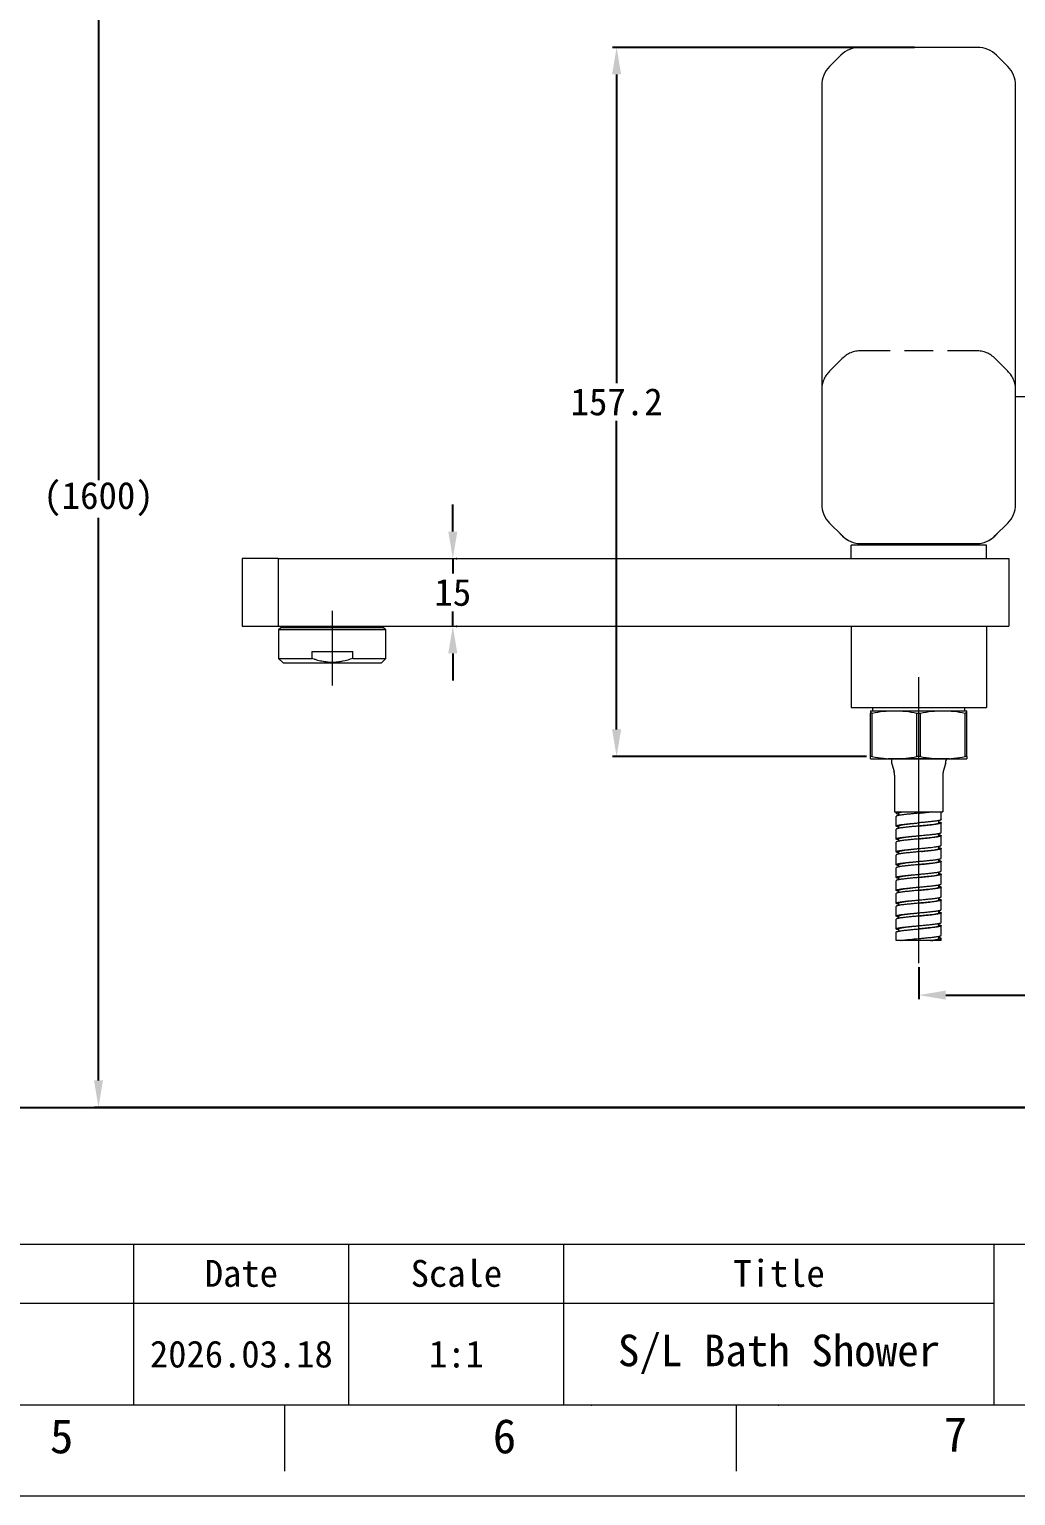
# Model space of a CAD drawing. Header units: millimetres. Extents: x 1891 to 3932, y -543 to 1323.
# Drawn here: x 3554.9 to 3773.5, y -542.6 to -217.5 of the extents above; entities that cross this region are included whole.
import ezdxf

# ---------------------------------------------------------------- set-up
doc = ezdxf.new("R2010")
doc.units = ezdxf.units.MM
doc.linetypes.add('CENTERX2', pattern=[101.6, 63.5, -12.7, 12.7, -12.7])
doc.linetypes.add('HIDDEN', pattern=[9.525, 6.35, -3.175])
for name, color, linetype, lineweight in [('CENTER', 1, 'CENTERX2', 15), ('DIM', 3, 'Continuous', 9), ('FORM', 7, 'Continuous', 13)]:
    doc.layers.add(name, color=color, linetype=linetype, lineweight=lineweight)
for name, color, linetype in [('HID', 8, 'HIDDEN'), ('TEXT', 2, 'Continuous'), ('벽', 2, 'Continuous')]:
    doc.layers.add(name, color=color, linetype=linetype)
doc.dimstyles.new('겸용-샤워욕조용1', dxfattribs={"dimscale": 0.6, "dimtxt": 10, "dimasz": 10, "dimexe": 1.5, "dimexo": 1.5, "dimgap": 2, "dimtad": 0, "dimtih": 1, "dimtoh": 1, "dimdec": 1, "dimdsep": 46, "dimtxsty": 'Standard', "dimcen": 2.5, "dimclrd": 5, "dimclre": 5, "dimclrt": 5, "dimadec": 1, "dimazin": 2, "dimtfac": 1, "dimtdec": 1, "dimtmove": 0, "dimatfit": 3, "dimfxl": 1.25, "dimarcsym": 0})

# ---------------------------------------------------------------- blocks, each defined once
blk = doc.blocks.new('*D61')
at = {"layer": 'Defpoints', "color": 0, "lineweight": 18, "transparency": 16777216}
for p in [(3805.17, -186.75), (3570.19, -456.53), (3805.17, -456.53)]:
    blk.add_point(p, dxfattribs=at)
at = {"layer": 'DIM', "color": 5, "lineweight": -2, "transparency": 16777216}
for p, q in [((3804.27, -186.75), (3569.29, -186.75)), ((3570.19, -192.75), (3570.19, -317.44)), ((3570.19, -450.53), (3570.19, -325.84)), ((3804.27, -456.53), (3569.29, -456.53))]:
    blk.add_line(p, q, dxfattribs=at)
at = {"layer": 'DIM', "color": 5, "lineweight": 18, "transparency": 16777216}
for points in [[(3569.19, -192.75), (3571.19, -192.75), (3570.19, -186.75)], [(3569.19, -450.53), (3571.19, -450.53), (3570.19, -456.53)]]:
    blk.add_solid(points, dxfattribs=at)
at = {"layer": 'DIM', "color": 5, "transparency": 16777216, "insert": (3570.19, -321.64), "char_height": 6, "attachment_point": 5}
blk.add_mtext('(1600)', dxfattribs=at)
blk = doc.blocks.new('*D62')
at = {"layer": 'Defpoints', "color": 0, "lineweight": 18, "transparency": 16777216}
for p in [(3752, -221.51), (3685.04, -378.73), (3741.31, -378.73)]:
    blk.add_point(p, dxfattribs=at)
at = {"layer": 'DIM', "color": 5, "lineweight": -2, "transparency": 16777216}
for p, q in [((3751.1, -221.51), (3684.14, -221.51)), ((3685.04, -227.51), (3685.04, -295.92)), ((3685.04, -372.73), (3685.04, -304.32)), ((3740.41, -378.73), (3684.14, -378.73))]:
    blk.add_line(p, q, dxfattribs=at)
at = {"layer": 'DIM', "color": 5, "lineweight": 18, "transparency": 16777216}
for points in [[(3684.04, -227.51), (3686.04, -227.51), (3685.04, -221.51)], [(3684.04, -372.73), (3686.04, -372.73), (3685.04, -378.73)]]:
    blk.add_solid(points, dxfattribs=at)
at = {"layer": 'DIM', "color": 5, "transparency": 16777216, "insert": (3685.04, -300.12), "char_height": 6, "attachment_point": 5}
blk.add_mtext('157.2', dxfattribs=at)
blk = doc.blocks.new('*D66')
at = {"layer": 'Defpoints', "color": 0, "lineweight": 18, "transparency": 16777216}
for p in [(3752, -424.51), (3848.25, -424.51), (3848.25, -431.62)]:
    blk.add_point(p, dxfattribs=at)
at = {"layer": 'DIM', "color": 5, "lineweight": -2, "transparency": 16777216}
for p, q in [((3752, -425.41), (3752, -432.52)), ((3848.25, -425.41), (3848.25, -432.52)), ((3758, -431.62), (3789.93, -431.62)), ((3842.25, -431.62), (3810.33, -431.62))]:
    blk.add_line(p, q, dxfattribs=at)
at = {"layer": 'DIM', "color": 5, "lineweight": 18, "transparency": 16777216}
for points in [[(3758, -430.62), (3758, -432.62), (3752, -431.62)], [(3842.25, -430.62), (3842.25, -432.62), (3848.25, -431.62)]]:
    blk.add_solid(points, dxfattribs=at)
at = {"layer": 'DIM', "color": 5, "transparency": 16777216, "insert": (3800.13, -431.62), "char_height": 6, "attachment_point": 5}
blk.add_mtext('96.3', dxfattribs=at)
blk = doc.blocks.new('*D67')
at = {"layer": 'Defpoints', "color": 0, "lineweight": 18, "transparency": 16777216}
for p in [(3648.61, -334.86), (3648.73, -334.86), (3648.61, -349.86)]:
    blk.add_point(p, dxfattribs=at)
at = {"layer": 'DIM', "color": 5, "lineweight": -2, "transparency": 16777216}
for p, q in [((3648.73, -328.86), (3648.73, -322.86)), ((3648.73, -334.86), (3648.73, -338.16)), ((3649.51, -334.86), (3649.63, -334.86)), ((3648.73, -349.86), (3648.73, -346.56)), ((3649.51, -349.86), (3649.63, -349.86)), ((3648.73, -355.86), (3648.73, -361.86))]:
    blk.add_line(p, q, dxfattribs=at)
at = {"layer": 'DIM', "color": 5, "lineweight": 18, "transparency": 16777216}
for points in [[(3647.73, -328.86), (3649.73, -328.86), (3648.73, -334.86)], [(3647.73, -355.86), (3649.73, -355.86), (3648.73, -349.86)]]:
    blk.add_solid(points, dxfattribs=at)
at = {"layer": 'DIM', "color": 5, "transparency": 16777216, "insert": (3648.73, -342.36), "char_height": 6, "attachment_point": 5}
blk.add_mtext('15', dxfattribs=at)

msp = doc.modelspace()

# ---------------------------------------------------------------- linework, layer by layer
at = {"linetype": 'Continuous', "lineweight": 18}
for p, q in [((3732.26, -225.75), (3734.74, -223.27)), ((3765.02, -221.51), (3738.99, -221.51)), ((3769.26, -223.27), (3771.74, -225.75)), ((3730.5, -229.99), (3730.5, -322.75)), ((3773.5, -322.75), (3773.5, -229.99)), ((3793.25, -299.01), (3773.5, -299.01)), ((3735.01, -329.75), (3732.26, -327)), ((3771.74, -327), (3768.99, -329.75)), ((3734.54, -329.28), (3734.81, -329.58)), ((3738.5, -331.46), (3738.5, -331.86)), ((3739.26, -331.51), (3764.75, -331.51)), ((3765.5, -331.86), (3765.5, -331.46)), ((3769.2, -329.58), (3769.46, -329.28)), ((3767, -331.86), (3737, -331.86)), ((3737, -334.86), (3737, -331.86)), ((3767, -334.86), (3767, -331.86)), ((3610, -334.86), (3602, -334.86)), ((3602, -334.86), (3602, -349.86)), ((3610, -334.86), (3755, -334.86)), ((3610, -334.86), (3610, -349.86)), ((3755, -334.86), (3772, -334.86)), ((3772, -334.86), (3772, -349.86)), ((3602, -349.86), (3610, -349.86)), ((3610, -349.86), (3755, -349.86)), ((3610.6, -350.16), (3610.1, -350.66)), ((3622, -350.66), (3610.1, -350.66)), ((3610.1, -350.66), (3610.1, -356.96)), ((3622, -350.16), (3610.6, -350.16)), ((3610.9, -349.86), (3610.9, -350.16)), ((3633.4, -350.16), (3622, -350.16)), ((3633.9, -350.66), (3622, -350.66)), ((3633.1, -350.16), (3633.1, -349.86)), ((3633.9, -350.66), (3633.4, -350.16)), ((3633.9, -356.96), (3633.9, -350.66)), ((3737, -349.86), (3737, -367.86)), ((3755, -349.86), (3772, -349.86)), ((3767, -349.86), (3767, -367.86)), ((3610.1, -356.96), (3611.1, -357.96)), ((3610.1, -356.96), (3617.46, -356.96)), ((3617.46, -355.46), (3617.46, -356.96)), ((3617.46, -355.46), (3622, -355.46)), ((3622, -355.46), (3626.54, -355.46)), ((3626.54, -356.96), (3626.54, -355.46)), ((3626.54, -356.96), (3633.9, -356.96)), ((3632.9, -357.96), (3633.9, -356.96)), ((3611.1, -357.96), (3622, -357.96)), ((3622, -357.96), (3632.9, -357.96)), ((3737, -367.86), (3767, -367.86)), ((3741.75, -367.86), (3741.75, -368.56)), ((3762.25, -368.56), (3762.25, -367.86))]:
    msp.add_line(p, q, dxfattribs=at)
at = {"linetype": 'Continuous', "lineweight": 13}
for p, q in [((3752, -331.51), (3752, -331.86)), ((3622, -350.16), (3622, -349.86)), ((3622, -350.16), (3622, -350.66)), ((3622, -357.86), (3622, -357.96)), ((3752, -368.56), (3752, -367.86))]:
    msp.add_line(p, q, dxfattribs=at)
at = {"lineweight": 20}
for p, q in [((3741.31, -368.56), (3762.69, -368.56)), ((3741.72, -369.08), (3741.31, -369.08)), ((3741.31, -378.73), (3741.31, -369.08)), ((3741.72, -378.73), (3741.72, -369.08)), ((3751.59, -369.08), (3752.41, -369.08)), ((3751.59, -378.73), (3751.59, -369.08)), ((3752.41, -378.73), (3752.41, -369.08)), ((3762.69, -369.08), (3762.28, -369.08)), ((3762.28, -378.73), (3762.28, -369.08)), ((3762.69, -378.73), (3762.69, -369.08)), ((3741.72, -378.73), (3741.31, -378.73)), ((3741.31, -379.25), (3746.66, -379.25)), ((3758.8, -379.25), (3745.2, -379.25)), ((3745.94, -379.25), (3745.94, -379.56)), ((3746.66, -379.25), (3757.34, -379.25)), ((3752.41, -378.73), (3751.59, -378.73)), ((3757.34, -379.25), (3762.69, -379.25)), ((3758.06, -379.25), (3758.06, -379.56)), ((3762.69, -378.73), (3762.28, -378.73)), ((3746.05, -380.35), (3746.55, -382.07)), ((3746.66, -382.86), (3746.66, -391.01)), ((3757.34, -382.86), (3757.34, -391.01)), ((3757.95, -380.35), (3757.45, -382.07)), ((3746.66, -391.01), (3757.34, -391.01)), ((3747.01, -391.29), (3747.01, -391.01)), ((3747.01, -394.14), (3747.01, -392.01)), ((3747.55, -391.29), (3747.55, -391.8)), ((3756.45, -393.43), (3756.45, -392.93)), ((3756.99, -392.72), (3756.99, -391.01)), ((3747.01, -396.99), (3747.01, -394.86)), ((3747.55, -394.14), (3747.55, -394.65)), ((3756.45, -396.28), (3756.45, -395.78)), ((3756.99, -395.57), (3756.99, -393.43)), ((3756.99, -398.42), (3756.99, -396.28)), ((3747.01, -399.84), (3747.01, -397.71)), ((3747.55, -396.99), (3747.55, -397.5)), ((3747.55, -399.84), (3747.55, -400.35)), ((3756.45, -399.13), (3756.45, -398.63)), ((3756.99, -401.27), (3756.99, -399.13)), ((3747.01, -402.69), (3747.01, -400.56)), ((3747.55, -402.69), (3747.55, -403.2)), ((3756.45, -401.98), (3756.45, -401.48)), ((3756.99, -404.12), (3756.99, -401.98)), ((3747.01, -405.54), (3747.01, -403.41)), ((3747.01, -408.39), (3747.01, -406.26)), ((3747.55, -405.54), (3747.55, -406.05)), ((3756.45, -404.83), (3756.45, -404.33)), ((3756.99, -406.97), (3756.99, -404.83)), ((3747.01, -411.24), (3747.01, -409.11)), ((3747.55, -408.39), (3747.55, -408.9)), ((3756.45, -407.68), (3756.45, -407.18)), ((3756.99, -409.82), (3756.99, -407.68)), ((3747.01, -414.09), (3747.01, -411.96)), ((3747.55, -411.24), (3747.55, -411.75)), ((3756.45, -410.53), (3756.45, -410.03)), ((3756.98, -410.5), (3756.99, -410.53)), ((3756.99, -412.67), (3756.99, -410.53)), ((3747.01, -416.94), (3747.01, -414.81)), ((3747.55, -414.09), (3747.55, -414.6)), ((3756.45, -413.38), (3756.45, -412.88)), ((3756.45, -416.23), (3756.45, -415.73)), ((3756.99, -415.52), (3756.99, -413.38)), ((3747.01, -419.51), (3747.01, -417.66)), ((3747.55, -416.94), (3747.55, -417.45)), ((3756.45, -419.08), (3756.45, -418.58)), ((3756.99, -418.37), (3756.99, -416.23)), ((3756.99, -419.51), (3756.99, -419.08)), ((3756.99, -419.51), (3747.01, -419.51))]:
    msp.add_line(p, q, dxfattribs=at)
at = {"linetype": 'Continuous', "lineweight": 18}
for centre, radius, start, end in [((3738.99, -227.51), 6, 90, 135), ((3765.02, -227.51), 6, 45, 90), ((3736.5, -229.99), 6, 135, 180), ((3767.5, -229.99), 6, 0, 45), ((3736.5, -322.75), 6, 180, 225), ((3767.5, -322.75), 6, 315, 0), ((3738.55, -326.26), 5, 221.5921, 242.4892), ((3739.26, -325.51), 6, 225, 270), ((3764.75, -325.51), 6, 270, 315), ((3765.46, -326.26), 5, 297.5108, 318.4079)]:
    msp.add_arc(centre, radius, start, end, dxfattribs=at)
at = {"lineweight": 20}
for centre, radius, start, end in [((3748.79, -379.56), 2.85, 180, 195.9454), ((3755.21, -379.56), 2.85, 344.0546, 360), ((3743.81, -382.86), 2.85, 0, 15.9454), ((3760.19, -382.86), 2.85, 164.0546, 180), ((3750.28, -385.03), 34.75, 277.1836, 277.7166)]:
    msp.add_arc(centre, radius, start, end, dxfattribs=at)
at = {"linetype": 'Continuous', "lineweight": 18}
for points, knots in [([(3622, -357.86), (3621.61, -357.86), (3621.22, -357.84), (3620.45, -357.76), (3620.07, -357.7), (3619.32, -357.54), (3618.94, -357.45), (3618.47, -357.31), (3618.38, -357.28), (3618.2, -357.22), (3618.1, -357.19), (3617.83, -357.1), (3617.64, -357.03), (3617.46, -356.96)], [0, 0, 0, 0, 0.25, 0.25, 0.5, 0.5, 0.75, 0.75, 0.8125, 0.8125, 0.875, 0.875, 1, 1, 1, 1]), ([(3626.54, -356.96), (3625.81, -357.24), (3625.07, -357.46), (3623.93, -357.7), (3623.55, -357.76), (3622.78, -357.84), (3622.39, -357.86), (3622, -357.86)], [0, 0, 0, 0, 0.5, 0.5, 0.75, 0.75, 1, 1, 1, 1])]:
    msp.add_open_spline(points, degree=3, knots=knots, dxfattribs=at)
at = {"lineweight": 20}
for points in [[(3741.31, -368.56), (3741.31, -368.56), (3741.31, -368.76), (3741.31, -369.08)], [(3741.72, -369.08), (3743.35, -368.76), (3745, -368.56), (3746.66, -368.56)], [(3746.66, -368.56), (3748.32, -368.56), (3749.96, -368.76), (3751.59, -369.08)], [(3752.41, -369.08), (3754.04, -368.76), (3755.69, -368.56), (3757.34, -368.56)], [(3757.34, -368.56), (3759, -368.56), (3760.65, -368.76), (3762.28, -369.08)], [(3762.69, -369.08), (3762.69, -368.76), (3762.69, -368.56), (3762.69, -368.56)], [(3741.31, -379.25), (3741.31, -379.25), (3741.31, -379.05), (3741.31, -378.73)], [(3741.72, -378.73), (3743.35, -379.05), (3745, -379.25), (3746.66, -379.25)], [(3746.66, -379.25), (3748.32, -379.25), (3749.96, -379.05), (3751.59, -378.73)], [(3752.41, -378.73), (3754.04, -379.05), (3755.69, -379.25), (3757.34, -379.25)], [(3757.34, -379.25), (3759, -379.25), (3760.65, -379.05), (3762.28, -378.73)], [(3762.69, -378.73), (3762.69, -379.05), (3762.69, -379.25), (3762.69, -379.25)]]:
    msp.add_open_spline(points, degree=3, dxfattribs=at)
for points, start_tangent, end_tangent in [([(3747.97, -391.01), (3747.56, -391.08), (3747.4, -391.11), (3747.26, -391.15), (3747.15, -391.19), (3747.08, -391.22), (3747.05, -391.24), (3747.03, -391.26), (3747.01, -391.29)], (-0.988329, -0.152335), (-0.000365, -1)), ([(3752, -391.29), (3751.03, -391.38), (3750.09, -391.47), (3749.23, -391.56), (3748.47, -391.65), (3748.15, -391.69), (3747.85, -391.74), (3747.6, -391.78), (3747.39, -391.83), (3747.23, -391.87), (3747.11, -391.92), (3747.07, -391.94), (3747.04, -391.96), (3747.01, -392.01)], (-0.99589, -0.090572), (-0.000306, -1)), ([(3747.01, -391.29), (3747.05, -391.34), (3747.09, -391.37), (3747.14, -391.4), (3747.22, -391.42), (3747.31, -391.45), (3747.53, -391.5)], (-0.000365, -1), (0.979671, -0.200612)), ([(3747.55, -391.29), (3747.6, -391.22), (3747.67, -391.19), (3747.77, -391.15), (3747.89, -391.11), (3748.04, -391.08), (3748.41, -391.01)], (0.000261, 1), (0.985424, 0.170114)), ([(3754.94, -391.01), (3753.55, -391.15), (3752, -391.29)], (-0.993715, -0.111936), (-0.99589, -0.090572)), ([(3752, -391.29), (3753.38, -391.15), (3754.63, -391.01)], (0.994852, 0.101335), (0.992135, 0.125169)), ([(3756.99, -392.72), (3756.96, -392.76), (3756.93, -392.78), (3756.89, -392.81), (3756.77, -392.85), (3756.61, -392.9), (3756.4, -392.94), (3756.15, -392.98), (3755.86, -393.03), (3755.53, -393.07), (3754.77, -393.16), (3753.91, -393.25), (3752.97, -393.34), (3752, -393.43)], (0.000193, -1), (-0.99589, -0.090572)), ([(3756.47, -393.22), (3756.69, -393.27), (3756.78, -393.3), (3756.86, -393.33), (3756.91, -393.35), (3756.96, -393.38), (3756.99, -393.43)], (0.979769, -0.200132), (-0.000075, -1)), ([(3747.01, -394.14), (3747.04, -394.1), (3747.07, -394.08), (3747.11, -394.05), (3747.23, -394.01), (3747.39, -393.96), (3747.6, -393.92), (3747.85, -393.88), (3748.15, -393.83), (3748.47, -393.79), (3749.23, -393.7), (3750.09, -393.61), (3751.03, -393.52), (3752, -393.43)], (-0.000001, 1), (0.99589, 0.090572)), ([(3747.53, -394.35), (3747.31, -394.3), (3747.22, -394.27), (3747.15, -394.25), (3747.09, -394.22), (3747.05, -394.2), (3747.01, -394.14)], (-0.979775, 0.200102), (-0.000001, 1)), ([(3752, -394.14), (3751.03, -394.23), (3750.09, -394.32), (3749.23, -394.41), (3748.47, -394.5), (3748.15, -394.54), (3747.85, -394.59), (3747.6, -394.63), (3747.39, -394.68), (3747.23, -394.72), (3747.11, -394.77), (3747.07, -394.79), (3747.04, -394.81), (3747.01, -394.86)], (-0.99589, -0.090572), (0.000001, -1)), ([(3747.01, -396.99), (3747.04, -396.95), (3747.07, -396.93), (3747.11, -396.9), (3747.23, -396.86), (3747.39, -396.81), (3747.6, -396.77), (3747.85, -396.73), (3748.15, -396.68), (3748.47, -396.64), (3749.23, -396.55), (3750.09, -396.46), (3751.03, -396.37), (3752, -396.28)], (-0.000001, 1), (0.99589, 0.090572)), ([(3747.55, -394.14), (3747.57, -394.1), (3747.6, -394.08), (3747.63, -394.05), (3747.74, -394.01), (3747.89, -393.96), (3748.07, -393.92), (3748.3, -393.88), (3748.56, -393.83), (3748.85, -393.79), (3749.53, -393.7), (3750.3, -393.61), (3751.13, -393.52), (3752, -393.43)], (-0.000264, 1), (0.994852, 0.101335)), ([(3747.55, -396.99), (3747.57, -396.95), (3747.6, -396.93), (3747.63, -396.9), (3747.74, -396.86), (3747.89, -396.81), (3748.07, -396.77), (3748.3, -396.73), (3748.56, -396.68), (3748.85, -396.64), (3749.53, -396.55), (3750.3, -396.46), (3751.13, -396.37), (3752, -396.28)], (0.000008, 1), (0.994852, 0.101335)), ([(3756.99, -393.43), (3756.96, -393.47), (3756.93, -393.5), (3756.89, -393.52), (3756.77, -393.56), (3756.61, -393.61), (3756.4, -393.65), (3756.15, -393.7), (3755.86, -393.74), (3755.53, -393.79), (3754.77, -393.88), (3753.91, -393.96), (3752.97, -394.05), (3752, -394.14)], (-0.000075, -1), (-0.99589, -0.090572)), ([(3752, -394.14), (3752.87, -394.05), (3753.7, -393.96), (3754.47, -393.88), (3755.15, -393.79), (3755.44, -393.74), (3755.7, -393.7), (3755.93, -393.65), (3756.11, -393.61), (3756.26, -393.56), (3756.37, -393.52), (3756.41, -393.5), (3756.43, -393.47), (3756.45, -393.43)], (0.994852, 0.101335), (-0.000192, 1)), ([(3752, -396.28), (3752.97, -396.19), (3753.91, -396.1), (3754.77, -396.01), (3755.53, -395.92), (3755.86, -395.88), (3756.15, -395.83), (3756.4, -395.79), (3756.61, -395.75), (3756.77, -395.7), (3756.89, -395.66), (3756.93, -395.63), (3756.96, -395.61), (3756.99, -395.57)], (0.99589, 0.090572), (0.000628, 1)), ([(3756.99, -396.28), (3756.96, -396.32), (3756.93, -396.35), (3756.89, -396.37), (3756.77, -396.41), (3756.61, -396.46), (3756.4, -396.5), (3756.15, -396.55), (3755.86, -396.59), (3755.53, -396.64), (3754.77, -396.73), (3753.91, -396.81), (3752.97, -396.9), (3752, -396.99)], (-0.000628, -1), (-0.99589, -0.090572)), ([(3752, -396.99), (3752.87, -396.9), (3753.7, -396.81), (3754.47, -396.73), (3755.15, -396.64), (3755.44, -396.59), (3755.7, -396.55), (3755.93, -396.5), (3756.11, -396.46), (3756.26, -396.41), (3756.37, -396.37), (3756.41, -396.35), (3756.43, -396.32), (3756.45, -396.28)], (0.994852, 0.101335), (0.000313, 1)), ([(3756.47, -396.07), (3756.69, -396.12), (3756.78, -396.15), (3756.86, -396.18), (3756.91, -396.2), (3756.96, -396.23), (3756.99, -396.28)], (0.979763, -0.200159), (-0.000628, -1)), ([(3747.53, -397.2), (3747.31, -397.15), (3747.22, -397.12), (3747.15, -397.1), (3747.09, -397.07), (3747.05, -397.05), (3747.01, -396.99)], (-0.979778, 0.200087), (-0.000001, 1)), ([(3752, -396.99), (3751.03, -397.08), (3750.09, -397.17), (3749.23, -397.26), (3748.47, -397.35), (3748.15, -397.39), (3747.85, -397.44), (3747.6, -397.48), (3747.39, -397.53), (3747.23, -397.57), (3747.11, -397.62), (3747.07, -397.64), (3747.04, -397.66), (3747.01, -397.71)], (-0.99589, -0.090572), (0.000001, -1)), ([(3747.01, -399.84), (3747.04, -399.8), (3747.07, -399.78), (3747.11, -399.75), (3747.23, -399.71), (3747.39, -399.66), (3747.6, -399.62), (3747.85, -399.58), (3748.15, -399.53), (3748.47, -399.49), (3749.23, -399.4), (3750.09, -399.31), (3751.03, -399.22), (3752, -399.13)], (0.000002, 1), (0.99589, 0.090572)), ([(3747.53, -400.05), (3747.31, -400), (3747.22, -399.97), (3747.15, -399.95), (3747.09, -399.92), (3747.05, -399.9), (3747.01, -399.84)], (-0.979781, 0.200071), (0.000002, 1)), ([(3752, -399.84), (3751.03, -399.93), (3750.09, -400.02), (3749.23, -400.11), (3748.47, -400.2), (3748.15, -400.24), (3747.85, -400.29), (3747.6, -400.33), (3747.39, -400.38), (3747.23, -400.42), (3747.11, -400.47), (3747.07, -400.49), (3747.04, -400.51), (3747.01, -400.56)], (-0.99589, -0.090572), (-0.000002, -1)), ([(3747.55, -399.84), (3747.57, -399.8), (3747.6, -399.78), (3747.63, -399.75), (3747.74, -399.71), (3747.89, -399.66), (3748.07, -399.62), (3748.3, -399.58), (3748.56, -399.53), (3748.85, -399.49), (3749.53, -399.4), (3750.3, -399.31), (3751.13, -399.22), (3752, -399.13)], (0.000381, 1), (0.994852, 0.101336)), ([(3752, -399.13), (3752.18, -399.11), (3752.7, -399.07)], (0.99589, 0.090572), (0.995807, 0.09148)), ([(3752.7, -399.78), (3752.53, -399.79), (3752, -399.84)], (-0.995807, -0.09148), (-0.99589, -0.090572)), ([(3752.63, -399.78), (3753.4, -399.7), (3754.13, -399.62), (3754.79, -399.54), (3755.36, -399.45), (3755.61, -399.41), (3755.83, -399.37), (3756.02, -399.33), (3756.17, -399.29), (3756.29, -399.25), (3756.38, -399.21), (3756.41, -399.19), (3756.44, -399.17), (3756.45, -399.13)], (0.994749, 0.102348), (-0.000379, 1)), ([(3752.7, -399.07), (3753.57, -398.99), (3754.39, -398.9), (3755.13, -398.82), (3755.77, -398.74), (3756.04, -398.7), (3756.29, -398.66), (3756.5, -398.62), (3756.67, -398.58), (3756.81, -398.54), (3756.91, -398.5), (3756.94, -398.48), (3756.97, -398.46), (3756.99, -398.42)], (0.995807, 0.09148), (0.001082, 0.999999)), ([(3756.99, -399.13), (3756.97, -399.17), (3756.94, -399.19), (3756.91, -399.21), (3756.81, -399.25), (3756.67, -399.29), (3756.5, -399.33), (3756.29, -399.37), (3756.04, -399.41), (3755.77, -399.45), (3755.13, -399.54), (3754.39, -399.62), (3753.57, -399.7), (3752.7, -399.78)], (-0.001082, -0.999999), (-0.995807, -0.09148)), ([(3756.47, -398.92), (3756.69, -398.97), (3756.78, -399), (3756.86, -399.03), (3756.91, -399.05), (3756.96, -399.08), (3756.99, -399.13)], (0.979719, -0.200379), (-0.001082, -0.999999)), ([(3747.01, -402.69), (3747.04, -402.65), (3747.07, -402.63), (3747.11, -402.6), (3747.23, -402.56), (3747.39, -402.51), (3747.6, -402.47), (3747.85, -402.43), (3748.15, -402.38), (3748.47, -402.34), (3749.23, -402.25), (3750.09, -402.16), (3751.03, -402.07), (3752, -401.98)], (0.000004, 1), (0.99589, 0.090572)), ([(3747.53, -402.9), (3747.31, -402.85), (3747.22, -402.82), (3747.15, -402.8), (3747.09, -402.77), (3747.05, -402.75), (3747.01, -402.69)], (-0.979783, 0.200063), (0.000004, 1)), ([(3752, -402.69), (3751.03, -402.78), (3750.09, -402.87), (3749.23, -402.96), (3748.47, -403.05), (3748.15, -403.09), (3747.85, -403.14), (3747.6, -403.18), (3747.39, -403.23), (3747.23, -403.27), (3747.11, -403.32), (3747.07, -403.34), (3747.04, -403.36), (3747.01, -403.41)], (-0.99589, -0.090572), (-0.000004, -1)), ([(3747.55, -402.69), (3747.57, -402.65), (3747.6, -402.63), (3747.63, -402.6), (3747.74, -402.56), (3747.89, -402.51), (3748.07, -402.47), (3748.3, -402.43), (3748.56, -402.38), (3748.85, -402.34), (3749.53, -402.25), (3750.3, -402.16), (3751.13, -402.07), (3752, -401.98)], (-0.000051, 1), (0.994852, 0.101335)), ([(3752, -401.98), (3752.97, -401.89), (3753.91, -401.8), (3754.77, -401.71), (3755.53, -401.62), (3755.86, -401.58), (3756.15, -401.54), (3756.4, -401.49), (3756.61, -401.45), (3756.77, -401.4), (3756.89, -401.36), (3756.93, -401.33), (3756.96, -401.31), (3756.99, -401.27)], (0.99589, 0.090572), (0.000908, 1)), ([(3756.99, -401.98), (3756.96, -402.02), (3756.93, -402.05), (3756.89, -402.07), (3756.77, -402.11), (3756.61, -402.16), (3756.4, -402.2), (3756.15, -402.25), (3755.86, -402.29), (3755.53, -402.34), (3754.77, -402.43), (3753.91, -402.51), (3752.97, -402.6), (3752, -402.69)], (-0.000908, -1), (-0.99589, -0.090572)), ([(3752, -402.69), (3752.87, -402.6), (3753.7, -402.51), (3754.47, -402.43), (3755.15, -402.34), (3755.44, -402.29), (3755.7, -402.25), (3755.93, -402.2), (3756.11, -402.16), (3756.26, -402.11), (3756.37, -402.07), (3756.41, -402.05), (3756.43, -402.02), (3756.45, -401.98)], (0.994852, 0.101335), (-0.000233, 1)), ([(3756.47, -401.77), (3756.69, -401.82), (3756.78, -401.85), (3756.86, -401.88), (3756.91, -401.9), (3756.96, -401.93), (3756.99, -401.98)], (0.979761, -0.200171), (-0.000908, -1)), ([(3747.01, -405.54), (3747.04, -405.5), (3747.07, -405.48), (3747.11, -405.45), (3747.23, -405.41), (3747.39, -405.36), (3747.6, -405.32), (3747.85, -405.28), (3748.15, -405.23), (3748.47, -405.19), (3749.23, -405.1), (3750.09, -405.01), (3751.03, -404.92), (3752, -404.83)], (0.000005, 1), (0.99589, 0.090572)), ([(3747.53, -405.75), (3747.31, -405.7), (3747.22, -405.67), (3747.15, -405.65), (3747.09, -405.62), (3747.05, -405.6), (3747.01, -405.54)], (-0.979784, 0.200057), (0.000005, 1)), ([(3752, -405.54), (3751.03, -405.63), (3750.09, -405.72), (3749.23, -405.81), (3748.47, -405.9), (3748.15, -405.94), (3747.85, -405.99), (3747.6, -406.03), (3747.39, -406.08), (3747.23, -406.12), (3747.11, -406.17), (3747.07, -406.19), (3747.04, -406.21), (3747.01, -406.26)], (-0.99589, -0.090572), (-0.000005, -1)), ([(3747.55, -405.54), (3747.57, -405.5), (3747.6, -405.48), (3747.63, -405.45), (3747.74, -405.41), (3747.89, -405.36), (3748.07, -405.32), (3748.3, -405.28), (3748.56, -405.23), (3748.85, -405.19), (3749.53, -405.1), (3750.3, -405.01), (3751.13, -404.92), (3752, -404.83)], (-0.000403, 1), (0.994852, 0.101335)), ([(3752, -404.83), (3752.97, -404.74), (3753.91, -404.65), (3754.77, -404.56), (3755.53, -404.47), (3755.86, -404.43), (3756.15, -404.38), (3756.4, -404.34), (3756.61, -404.3), (3756.77, -404.25), (3756.89, -404.21), (3756.93, -404.18), (3756.96, -404.16), (3756.99, -404.12)], (0.99589, 0.090572), (0.000461, 1)), ([(3756.99, -404.83), (3756.96, -404.87), (3756.93, -404.9), (3756.89, -404.92), (3756.77, -404.96), (3756.61, -405.01), (3756.4, -405.05), (3756.15, -405.1), (3755.86, -405.14), (3755.53, -405.19), (3754.77, -405.28), (3753.91, -405.36), (3752.97, -405.45), (3752, -405.54)], (-0.000461, -1), (-0.99589, -0.090572)), ([(3752, -405.54), (3752.87, -405.45), (3753.7, -405.36), (3754.47, -405.28), (3755.15, -405.19), (3755.44, -405.14), (3755.7, -405.1), (3755.93, -405.05), (3756.11, -405.01), (3756.26, -404.96), (3756.37, -404.92), (3756.41, -404.9), (3756.43, -404.87), (3756.45, -404.83)], (0.994852, 0.101335), (0.000293, 1)), ([(3756.47, -404.62), (3756.69, -404.67), (3756.78, -404.7), (3756.86, -404.73), (3756.91, -404.75), (3756.96, -404.78), (3756.99, -404.83)], (0.979761, -0.200171), (-0.000461, -1)), ([(3747.01, -408.39), (3747.04, -408.35), (3747.07, -408.33), (3747.11, -408.3), (3747.23, -408.26), (3747.39, -408.21), (3747.6, -408.17), (3747.85, -408.13), (3748.15, -408.08), (3748.47, -408.04), (3749.23, -407.95), (3750.09, -407.86), (3751.03, -407.77), (3752, -407.68)], (0.000007, 1), (0.99589, 0.090572)), ([(3747.53, -408.6), (3747.31, -408.55), (3747.22, -408.52), (3747.15, -408.5), (3747.09, -408.47), (3747.05, -408.45), (3747.01, -408.39)], (-0.979785, 0.200054), (0.000007, 1)), ([(3752, -408.39), (3751.03, -408.48), (3750.09, -408.57), (3749.23, -408.66), (3748.47, -408.75), (3748.15, -408.79), (3747.85, -408.84), (3747.6, -408.88), (3747.39, -408.93), (3747.23, -408.97), (3747.11, -409.02), (3747.07, -409.04), (3747.04, -409.06), (3747.01, -409.11)], (-0.99589, -0.090572), (-0.000007, -1)), ([(3747.55, -408.39), (3747.57, -408.35), (3747.6, -408.33), (3747.63, -408.3), (3747.74, -408.26), (3747.89, -408.21), (3748.07, -408.17), (3748.3, -408.13), (3748.56, -408.08), (3748.85, -408.04), (3749.53, -407.95), (3750.3, -407.86), (3751.13, -407.77), (3752, -407.68)], (-0.000328, 1), (0.994852, 0.101335)), ([(3752, -407.68), (3752.97, -407.59), (3753.91, -407.5), (3754.77, -407.41), (3755.53, -407.32), (3755.86, -407.28), (3756.15, -407.23), (3756.4, -407.19), (3756.61, -407.15), (3756.77, -407.1), (3756.89, -407.06), (3756.93, -407.03), (3756.96, -407.01), (3756.99, -406.97)], (0.99589, 0.090572), (-0.000041, 1)), ([(3756.99, -407.68), (3756.96, -407.72), (3756.93, -407.75), (3756.89, -407.77), (3756.77, -407.81), (3756.61, -407.86), (3756.4, -407.9), (3756.15, -407.95), (3755.86, -407.99), (3755.53, -408.04), (3754.77, -408.13), (3753.91, -408.21), (3752.97, -408.3), (3752, -408.39)], (0.000041, -1), (-0.99589, -0.090572)), ([(3752, -408.39), (3752.87, -408.3), (3753.7, -408.21), (3754.47, -408.13), (3755.15, -408.04), (3755.44, -407.99), (3755.7, -407.95), (3755.93, -407.9), (3756.11, -407.86), (3756.26, -407.81), (3756.37, -407.77), (3756.41, -407.75), (3756.43, -407.72), (3756.45, -407.68)], (0.994852, 0.101335), (0.000406, 1)), ([(3756.47, -407.47), (3756.69, -407.52), (3756.78, -407.55), (3756.86, -407.58), (3756.91, -407.6), (3756.96, -407.63), (3756.99, -407.68)], (0.979762, -0.200168), (0.000041, -1)), ([(3747.01, -411.24), (3747.04, -411.2), (3747.07, -411.18), (3747.11, -411.15), (3747.23, -411.11), (3747.39, -411.06), (3747.6, -411.02), (3747.85, -410.98), (3748.15, -410.93), (3748.47, -410.89), (3749.23, -410.8), (3750.09, -410.71), (3751.03, -410.62), (3752, -410.53)], (0.000009, 1), (0.99589, 0.090572)), ([(3747.53, -411.45), (3747.31, -411.4), (3747.22, -411.37), (3747.15, -411.35), (3747.09, -411.32), (3747.05, -411.3), (3747.01, -411.24)], (-0.979783, 0.200061), (0.000009, 1)), ([(3752, -411.24), (3751.03, -411.33), (3750.09, -411.42), (3749.23, -411.51), (3748.47, -411.6), (3748.15, -411.64), (3747.85, -411.69), (3747.6, -411.73), (3747.39, -411.78), (3747.23, -411.82), (3747.11, -411.87), (3747.07, -411.89), (3747.04, -411.91), (3747.01, -411.96)], (-0.99589, -0.090572), (-0.000009, -1)), ([(3747.55, -411.24), (3747.57, -411.2), (3747.6, -411.18), (3747.63, -411.15), (3747.74, -411.11), (3747.89, -411.06), (3748.07, -411.02), (3748.3, -410.98), (3748.56, -410.93), (3748.85, -410.89), (3749.53, -410.8), (3750.3, -410.71), (3751.13, -410.62), (3752, -410.53)], (0.00018, 1), (0.994852, 0.101335)), ([(3752, -410.53), (3752.97, -410.44), (3753.91, -410.35), (3754.77, -410.26), (3755.53, -410.17), (3755.86, -410.13), (3756.15, -410.08), (3756.4, -410.04), (3756.61, -410), (3756.77, -409.95), (3756.89, -409.91), (3756.93, -409.88), (3756.96, -409.86), (3756.99, -409.82)], (0.99589, 0.090572), (-0.000181, 1)), ([(3752, -411.24), (3752.87, -411.15), (3753.7, -411.06), (3754.47, -410.98), (3755.15, -410.89), (3755.44, -410.84), (3755.7, -410.8), (3755.93, -410.75), (3756.11, -410.71), (3756.26, -410.66), (3756.37, -410.62), (3756.41, -410.6), (3756.43, -410.57), (3756.45, -410.53)], (0.994852, 0.101335), (0.000492, 1)), ([(3756.99, -410.53), (3756.96, -410.57), (3756.93, -410.6), (3756.89, -410.62), (3756.77, -410.66), (3756.61, -410.71), (3756.4, -410.75), (3756.15, -410.8), (3755.86, -410.84), (3755.53, -410.89), (3754.77, -410.98), (3753.91, -411.06), (3752.97, -411.15), (3752, -411.24)], (0.000181, -1), (-0.99589, -0.090572)), ([(3752, -413.38), (3752.97, -413.29), (3753.91, -413.2), (3754.77, -413.11), (3755.53, -413.02), (3755.86, -412.98), (3756.15, -412.93), (3756.4, -412.89), (3756.61, -412.85), (3756.77, -412.8), (3756.89, -412.76), (3756.93, -412.73), (3756.96, -412.71), (3756.99, -412.67)], (0.99589, 0.090572), (-0.001031, 0.999999)), ([(3756.47, -410.32), (3756.66, -410.37), (3756.81, -410.41), (3756.92, -410.45), (3756.98, -410.5)], (0.979715, -0.200396), (0.613956, -0.78934)), ([(3747.01, -414.09), (3747.04, -414.05), (3747.07, -414.03), (3747.11, -414), (3747.23, -413.96), (3747.39, -413.91), (3747.6, -413.87), (3747.85, -413.83), (3748.15, -413.78), (3748.47, -413.74), (3749.23, -413.65), (3750.09, -413.56), (3751.03, -413.47), (3752, -413.38)], (0.000011, 1), (0.99589, 0.090572)), ([(3747.53, -414.3), (3747.31, -414.25), (3747.22, -414.22), (3747.15, -414.2), (3747.09, -414.17), (3747.05, -414.15), (3747.01, -414.09)], (-0.97978, 0.20008), (0.000011, 1)), ([(3752, -414.09), (3751.03, -414.18), (3750.09, -414.27), (3749.23, -414.36), (3748.47, -414.45), (3748.15, -414.49), (3747.85, -414.54), (3747.6, -414.58), (3747.39, -414.63), (3747.23, -414.67), (3747.11, -414.72), (3747.07, -414.74), (3747.04, -414.76), (3747.01, -414.81)], (-0.99589, -0.090572), (-0.000011, -1)), ([(3747.55, -414.09), (3747.57, -414.05), (3747.6, -414.03), (3747.63, -414), (3747.74, -413.96), (3747.89, -413.91), (3748.07, -413.87), (3748.3, -413.83), (3748.56, -413.78), (3748.85, -413.74), (3749.53, -413.65), (3750.3, -413.56), (3751.13, -413.47), (3752, -413.38)], (0.000205, 1), (0.994852, 0.101335)), ([(3752, -414.09), (3752.87, -414), (3753.7, -413.91), (3754.47, -413.83), (3755.15, -413.74), (3755.44, -413.69), (3755.7, -413.65), (3755.93, -413.6), (3756.11, -413.56), (3756.26, -413.51), (3756.37, -413.47), (3756.41, -413.45), (3756.43, -413.42), (3756.45, -413.38)], (0.994852, 0.101335), (-0.000408, 1)), ([(3756.99, -413.38), (3756.96, -413.42), (3756.93, -413.45), (3756.89, -413.47), (3756.77, -413.51), (3756.61, -413.56), (3756.4, -413.6), (3756.15, -413.65), (3755.86, -413.69), (3755.53, -413.74), (3754.77, -413.83), (3753.91, -413.91), (3752.97, -414), (3752, -414.09)], (0.001031, -0.999999), (-0.99589, -0.090572)), ([(3752, -416.23), (3752.97, -416.14), (3753.91, -416.05), (3754.77, -415.96), (3755.53, -415.87), (3755.86, -415.83), (3756.15, -415.78), (3756.4, -415.74), (3756.61, -415.7), (3756.77, -415.65), (3756.89, -415.61), (3756.93, -415.58), (3756.96, -415.56), (3756.99, -415.52)], (0.99589, 0.090572), (-0.000964, 1)), ([(3756.47, -413.17), (3756.69, -413.22), (3756.78, -413.25), (3756.86, -413.28), (3756.91, -413.3), (3756.96, -413.33), (3756.99, -413.38)], (0.979765, -0.200149), (0.001031, -0.999999)), ([(3756.47, -416.02), (3756.69, -416.07), (3756.78, -416.1), (3756.86, -416.13), (3756.91, -416.15), (3756.96, -416.18), (3756.99, -416.23)], (0.979768, -0.200136), (0.000964, -1)), ([(3747.01, -416.94), (3747.04, -416.9), (3747.07, -416.88), (3747.11, -416.85), (3747.23, -416.81), (3747.39, -416.76), (3747.6, -416.72), (3747.85, -416.68), (3748.15, -416.63), (3748.47, -416.59), (3749.23, -416.5), (3750.09, -416.41), (3751.03, -416.32), (3752, -416.23)], (0.000013, 1), (0.99589, 0.090572)), ([(3747.53, -417.15), (3747.31, -417.1), (3747.22, -417.07), (3747.15, -417.05), (3747.09, -417.02), (3747.05, -417), (3747.01, -416.94)], (-0.979774, 0.200108), (0.000013, 1)), ([(3747.01, -417.66), (3747.04, -417.61), (3747.07, -417.59), (3747.11, -417.57), (3747.23, -417.52), (3747.39, -417.48), (3747.6, -417.43), (3747.85, -417.39), (3748.15, -417.34), (3748.47, -417.3), (3749.23, -417.21), (3750.09, -417.12), (3751.03, -417.03), (3752, -416.94)], (-0.000107, 1), (0.99589, 0.090572)), ([(3747.55, -416.94), (3747.57, -416.9), (3747.6, -416.88), (3747.63, -416.85), (3747.74, -416.81), (3747.89, -416.76), (3748.07, -416.72), (3748.3, -416.68), (3748.56, -416.63), (3748.85, -416.59), (3749.53, -416.5), (3750.3, -416.41), (3751.13, -416.32), (3752, -416.23)], (-0.000361, 1), (0.994852, 0.101335)), ([(3748.4, -419.45), (3749.16, -419.36), (3750.04, -419.26), (3752, -419.08)], (0.991455, 0.130452), (0.99589, 0.090572)), ([(3748.41, -419.51), (3749.12, -419.4), (3749.98, -419.29), (3752, -419.08)], (0.985425, 0.170113), (0.994852, 0.101335)), ([(3752, -416.94), (3752.87, -416.85), (3753.7, -416.76), (3754.47, -416.68), (3755.15, -416.59), (3755.44, -416.54), (3755.7, -416.5), (3755.93, -416.45), (3756.11, -416.41), (3756.26, -416.36), (3756.37, -416.32), (3756.41, -416.3), (3756.43, -416.27), (3756.45, -416.23)], (0.994852, 0.101335), (0.000399, 1)), ([(3756.99, -416.23), (3756.96, -416.27), (3756.93, -416.3), (3756.89, -416.32), (3756.77, -416.36), (3756.61, -416.41), (3756.4, -416.45), (3756.15, -416.5), (3755.86, -416.54), (3755.53, -416.59), (3754.77, -416.68), (3753.91, -416.76), (3752.97, -416.85), (3752, -416.94)], (0.000964, -1), (-0.99589, -0.090572)), ([(3752, -419.08), (3752.97, -418.99), (3753.91, -418.9), (3754.77, -418.81), (3755.53, -418.72), (3755.86, -418.68), (3756.15, -418.63), (3756.4, -418.59), (3756.61, -418.55), (3756.77, -418.5), (3756.89, -418.46), (3756.93, -418.43), (3756.96, -418.41), (3756.99, -418.37)], (0.99589, 0.090572), (-0.000547, 1)), ([(3754.94, -419.51), (3755.8, -419.4), (3756.45, -419.29), (3756.68, -419.24), (3756.77, -419.21), (3756.85, -419.19), (3756.91, -419.16), (3756.95, -419.13), (3756.99, -419.08)], (0.993715, 0.111937), (0.000291, 1)), ([(3754.95, -419.46), (3755.29, -419.42), (3755.58, -419.37), (3755.84, -419.32), (3756.06, -419.27), (3756.23, -419.22), (3756.35, -419.18), (3756.4, -419.15), (3756.43, -419.13), (3756.45, -419.08)], (0.990891, 0.134669), (-0.000124, 1)), ([(3756.99, -419.08), (3756.96, -419.03), (3756.91, -419), (3756.86, -418.98), (3756.78, -418.95), (3756.69, -418.92), (3756.47, -418.87)], (0.000291, 1), (-0.979688, 0.200528)), ([(3747.97, -419.51), (3748.07, -419.49), (3748.4, -419.45)], (0.988329, 0.152334), (0.991455, 0.130452))]:
    msp.add_spline(points, degree=3, dxfattribs=dict(at, start_tangent=start_tangent, end_tangent=end_tangent))
at = {"layer": 'CENTER'}
for p, q in [((3622, -346.42), (3622, -362.96)), ((3752, -424.51), (3752, -361.1))]:
    msp.add_line(p, q, dxfattribs=at)
at = {"layer": 'FORM'}
for p, q in [((3266.93, -486.81), (3911.75, -486.81)), ((3578.02, -522.56), (3578.02, -486.81)), ((3578.02, -522.56), (3578.02, -486.81)), ((3578.02, -522.56), (3578.02, -486.81)), ((3625.69, -522.56), (3625.69, -486.81)), ((3673.37, -522.56), (3673.37, -486.81)), ((3768.72, -522.56), (3768.72, -486.81)), ((3210.92, -499.92), (3768.72, -499.92))]:
    msp.add_line(p, q, dxfattribs=at)
at = {"layer": 'FORM', "color": 7, "linetype": 'Continuous'}
for p, q in [((3911.75, -522.56), (3110.8, -522.56)), ((3611.39, -522.56), (3611.39, -537.12)), ((3711.51, -522.56), (3711.51, -537.12)), ((3090.77, -542.59), (3931.77, -542.59))]:
    msp.add_line(p, q, dxfattribs=at)
at = {"layer": 'FORM'}
for p in [(3679.49, -522.56), (3720.93, -522.56)]:
    msp.add_point(p, dxfattribs=at)
at = {"layer": 'HID', "lineweight": 18}
msp.add_lwpolyline([(3773.5, -297.51, 0.198912), (3771.74, -293.27), (3768.99, -290.52, 0.198912), (3764.75, -288.76), (3739.26, -288.76, 0.198912), (3735.01, -290.52), (3732.26, -293.27, 0.198912), (3730.5, -297.51)], format="xyb", dxfattribs=at)
at = {"layer": '벽'}
msp.add_line((3170.4, -456.53), (3848.25, -456.53), dxfattribs=at)

# ---------------------------------------------------------------- texts
at = {"layer": 'FORM', "char_height": 7.63, "attachment_point": 5}
for s, insert in [('5', (3562.03, -529.45)), ('6', (3660.19, -529.45)), ('7', (3760.14, -528.99))]:
    msp.add_mtext_dynamic_manual_height_columns(s, width=50.0595, gutter_width=12.51, heights=[0], dxfattribs=dict(at, insert=insert))
at = {"layer": 'TEXT', "attachment_point": 5}
for s, width, insert, char_height in [('Date', 47.6757, (3601.86, -493.36), 5.959), ('Scale', 47.6757, (3649.53, -493.36), 5.959), ('Title', 95.3515, (3721.05, -493.36), 5.959), ('S/L Bath Shower', 80.4181, (3721.05, -511.24), 7), ('2026.03.18', 47.6757, (3601.86, -511.24), 5.959), ('1:1', 47.6757, (3649.53, -511.24), 5.959)]:
    msp.add_mtext_dynamic_manual_height_columns(s, width=width, gutter_width=29.8, heights=[0], dxfattribs=dict(at, insert=insert, char_height=char_height))

# ---------------------------------------------------------------- dimensions: what is measured, and where the dimension line sits
at = {"layer": 'DIM', "color": 1}
dim = msp.add_linear_dim(base=(3570.19, -456.53), p1=(3805.17, -186.75), p2=(3805.17, -456.53), angle=90, text='(1600)', dimstyle='겸용-샤워욕조용1', dxfattribs=at)
dim.commit()
dim.dimension.update_dxf_attribs({"geometry": '*D61', "text_midpoint": (3570.19, -321.64)})
dim = msp.add_linear_dim(base=(3685.04, -378.73), p1=(3752, -221.51), p2=(3741.31, -378.73), angle=90, dimstyle='겸용-샤워욕조용1', dxfattribs=at)
dim.commit()
dim.dimension.update_dxf_attribs({"geometry": '*D62', "text_midpoint": (3685.04, -300.12)})
dim = msp.add_linear_dim(base=(3648.73, -334.86), p1=(3648.61, -349.86), p2=(3648.61, -334.86), angle=90, dimstyle='겸용-샤워욕조용1', dxfattribs=at)
dim.commit()
dim.dimension.update_dxf_attribs({"geometry": '*D67', "text_midpoint": (3648.73, -342.36), "dimtype": 160})
dim = msp.add_linear_dim(base=(3848.25081, -431.62423), p1=(3752.00078, -424.50652), p2=(3848.25081, -424.50652), dimstyle='겸용-샤워욕조용1', dxfattribs=at)
dim.commit()
dim.dimension.update_dxf_attribs({"geometry": '*D66', "text_midpoint": (3800.1258, -431.62423)})

doc.saveas('drawing.dxf')
